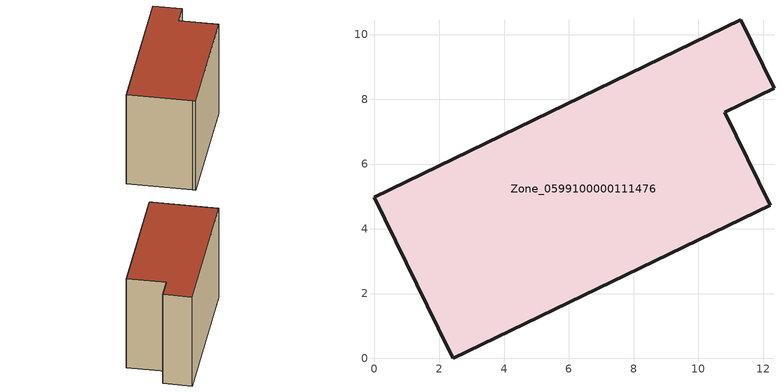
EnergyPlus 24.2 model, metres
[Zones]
Zone_0599100000111476
 floor ground (C_G): 2.43,0 2.3,0.26 0,4.98 11.31,10.46 12.34,8.34 10.82,7.6 12.22,4.73 z0
 wall outside (C_F): 2.43,0 12.22,4.73 10.82,7.6 12.34,8.34 11.31,10.46 0,4.98 2.3,0.26 2.43,0 z0:8.5
 roof outside (C_R): 2.3,0.26 2.43,0 12.22,4.73 10.82,7.6 12.34,8.34 11.31,10.46 0,4.98 z8.5
[BUILDING]
Pand.0599100000111476: North Axis=0; Terrain=City; Loads Convergence Tolerance Value=0.04; Temperature Convergence Tolerance Value=0.4; Solar Distribution=FullExterior; Maximum Number of Warmup Days=25; Minimum Number of Warmup Days=1
[Site:Location]
Rotterdam.The.Hague.AP_ZH_NLD Design_Conditions: Latitude=51.96; Longitude=4.45; Time Zone=1; Elevation=-4.5
[SITE:GROUNDTEMPERATURE:BUILDINGSURFACE]
18, 18, 18, 18, 18, 18, 18, 18, 18, 18, 18, 18
[MATERIAL] Thermal Absorptance=0.9; Solar Absorptance=0.7; Visible Absorptance=0.7
Name | Roughness | Thickness | Conductivity | Density | Specific Heat
G.TI.1946-1964 | MediumSmooth | 0.15 | 1 | 540 | 1210
F.TI.1946-1964 | Rough | 0.3 | 0.857143 | 1920 | 840
R.TI.1946-1964 | MediumRough | 0.2 | 0.277778 | 1500 | 1000
[CONSTRUCTION]
C_G: G.TI.1946-1964
C_F: F.TI.1946-1964
C_R: R.TI.1946-1964
[ZONE]
Zone_0599100000111476: Type=1; Multiplier=1; Ceiling Height=Autocalculate; Volume=Autocalculate; Floor Area=autocalculate; Part of Total Floor Area=Yes
[ZONEINFILTRATION:DESIGNFLOWRATE]
Infil_Zone_0599100000111476: Zone or ZoneList or Space or SpaceList=Zone_0599100000111476; Schedule=AlwaysOn; Design Flow Rate Calculation Method=Flow/Area; Flow Rate per Floor Area=0.003; Constant Term Coefficient=1; Temperature Term Coefficient=0; Velocity Term Coefficient=0; Velocity Squared Term Coefficient=0
[HVACTEMPLATE:ZONE:IDEALLOADSAIRSYSTEM]
Zone_0599100000111476: Maximum Heating Supply Air Temperature=50; Minimum Cooling Supply Air Temperature=13; Maximum Heating Supply Air Humidity Ratio=0.0156; Minimum Cooling Supply Air Humidity Ratio=0.0077; Heating Limit=NoLimit; Cooling Limit=NoLimit; Dehumidification Control Type=ConstantSensibleHeatRatio; Cooling Sensible Heat Ratio=0.7; Dehumidification Setpoint=60; Humidification Control Type=None; Humidification Setpoint=30; Outdoor Air Method=None; Outdoor Air Flow Rate per Person=0.00944; Outdoor Air Flow Rate per Zone Floor Area=0; Outdoor Air Flow Rate per Zone=0; Demand Controlled Ventilation Type=None; Outdoor Air Economizer Type=NoEconomizer; Heat Recovery Type=None; Sensible Heat Recovery Effectiveness=0.7; Latent Heat Recovery Effectiveness=0.65
[ZONECONTROL:THERMOSTAT]
ThermostatControl_Zone_0599100000111476: Zone or ZoneList=Zone_0599100000111476; Control Type Schedule=DualSetpointControlType; Control 1=Thermostat_Zone_0599100000111476; Temperature Difference Between Cutout And Setpoint=0
[THERMOSTATSETPOINT:DUALSETPOINT]
Thermostat_Zone_0599100000111476: Heating Setpoint Temperature Schedule=HeatingSetpoint_Zone_0599100000111476; Cooling Setpoint Temperature Schedule=CoolingSetpoint_Zone_0599100000111476
[SCHEDULE:COMPACT]
HeatingSetpoint_Zone_0599100000111476: Through: 12/31, For: AllDays, Until: 24:00, 21
CoolingSetpoint_Zone_0599100000111476: Through: 12/31, For: AllDays, Until: 24:00, 24
DualSetpointControlType: Through: 12/31, For: AllDays, Until: 24:00, 4
AlwaysOn: Through: 12/31, For: AllDays, Until: 24:00, 1
